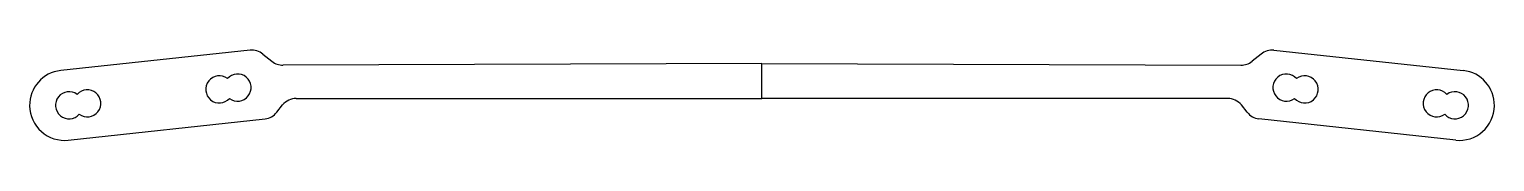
# Model space of a CAD drawing. Extents: x -84 to 84, y 89 to 99.
import ezdxf

# ---------------------------------------------------------------- set-up
doc = ezdxf.new("R2010")
doc.units = 0
doc.layers.get('0').update_dxf_attribs({"linetype": 'continuous'})

# ---------------------------------------------------------------- blocks, each defined once
blk = doc.blocks.new('FUSION001')
at = {"color": 0}
for p, q in [((-58.59, 98.92), (-80.26, 96.61)), ((-57.12, 98.48), (-56.09, 97.66)), ((0, 97.42), (-54.83, 97.21)), ((0, 97.42), (54.83, 97.21)), ((0, 93.42), (0, 97.42)), ((57.12, 98.48), (56.09, 97.66)), ((58.59, 98.92), (80.26, 96.61)), ((-83.84, 92.57), (-83.84, 92.57)), ((-55.54, 91.84), (-54.87, 92.67)), ((-53.31, 93.42), (0, 93.42)), ((53.31, 93.42), (0, 93.42)), ((55.54, 91.84), (54.87, 92.67)), ((83.84, 92.57), (83.84, 92.57)), ((-79.41, 88.65), (-56.88, 91.1)), ((79.41, 88.65), (56.88, 91.1))]:
    blk.add_line(p, q, dxfattribs=at)
for centre, radius, start, end in [((-58.38, 96.93), 2, 51.0842, 96.0842), ((-54.84, 99.21), 2, -128.9158, -89.7848), ((54.84, 99.21), 2, -90.2152, -51.0842), ((58.38, 96.93), 2, 83.9158, 128.9158), ((-79.84, 92.63), 4, 96.0842, -179.096), ((-62.12, 94.45), 1.55, 53.3577, -41.3577), ((-60.03, 94.66), 1.55, -126.6423, 138.6423), ((60.03, 94.66), 1.55, 41.3577, -53.3577), ((62.12, 94.45), 1.55, -138.6423, 126.6423), ((79.84, 92.63), 4, -0.904, 83.9158), ((-79.32, 92.64), 1.55, 53.3577, -41.3577), ((-77.23, 92.86), 1.55, -126.6423, 138.6423), ((77.23, 92.86), 1.55, 41.3577, -53.3577), ((79.32, 92.64), 1.55, -138.6423, 126.6423), ((-79.84, 92.63), 4, -179.096, -83.8), ((-53.31, 91.42), 2, 90, 141.2), ((53.31, 91.42), 2, 38.8, 90), ((79.84, 92.63), 4, -96.2, -0.904), ((-57.1, 93.09), 2, -83.8, -38.8), ((57.1, 93.09), 2, -141.2, -96.2)]:
    blk.add_arc(centre, radius, start, end, dxfattribs=at)

msp = doc.modelspace()

# ---------------------------------------------------------------- block references
at = {"color": 0}
msp.add_blockref('FUSION001', (0, 0), dxfattribs=at)

doc.saveas('drawing.dxf')
